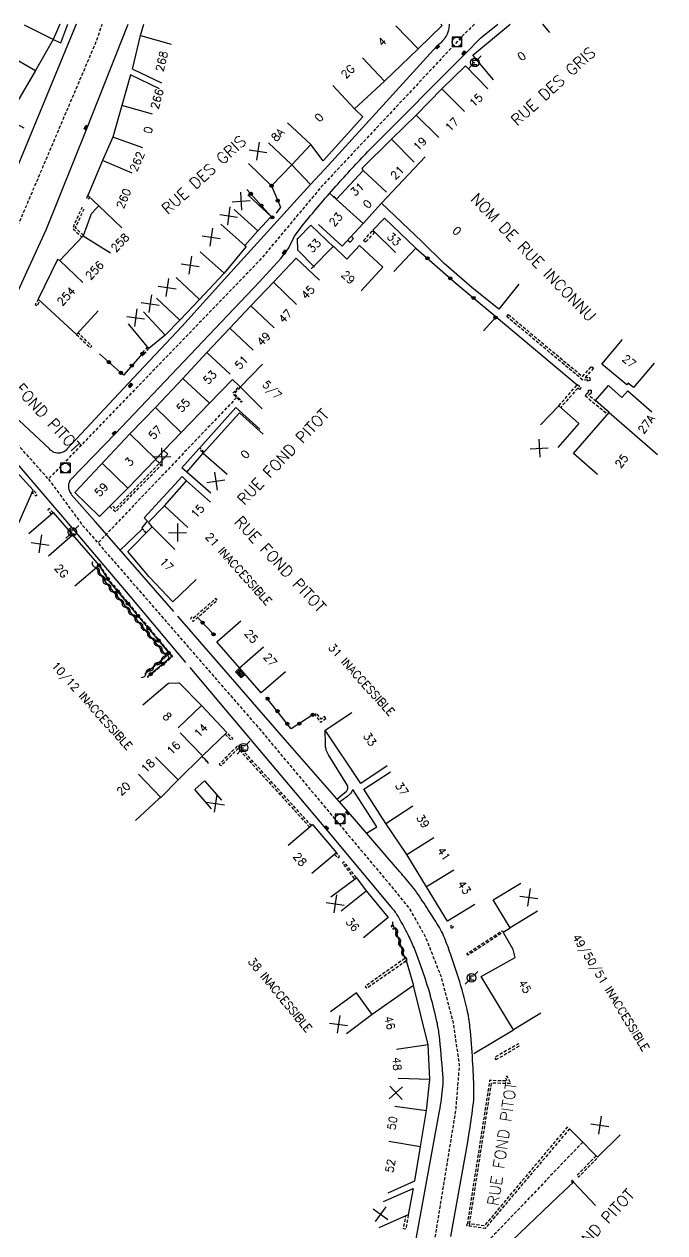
# Model space of a CAD drawing. Header units: millimetres. Extents: x 155999 to 157000, y 121000 to 122000.
# Drawn here: x 156445.3 to 156545.5, y 121811.2 to 122000 of the extents above; entities that cross this region are included whole.
import ezdxf
from ezdxf.enums import TextEntityAlignment as Align

# ---------------------------------------------------------------- set-up
doc = ezdxf.new("R2010")
doc.units = ezdxf.units.MM
doc.linetypes.add('DASHED', pattern=[0.75, 0.5, -0.25])
doc.layers.get('0').update_dxf_attribs({"linetype": 'CONTINUOUS'})
for name, color, linetype in [('W0001', 6, 'DASHED'), ('W0008', 7, 'CONTINUOUS'), ('W0017', 7, 'CONTINUOUS'), ('W0100', 7, 'CONTINUOUS'), ('W0105', 7, 'CONTINUOUS'), ('W0112', 1, 'DASHED'), ('W0310', 3, 'CONTINUOUS'), ('W0322', 7, 'CONTINUOUS'), ('W0400', 7, 'CONTINUOUS'), ('W0420', 7, 'CONTINUOUS'), ('W0471', 7, 'CONTINUOUS'), ('W0984', 7, 'CONTINUOUS'), ('W0989', 7, 'CONTINUOUS'), ('W0991', 7, 'CONTINUOUS'), ('W1102', 7, 'CONTINUOUS')]:
    doc.layers.add(name, color=color, linetype=linetype)
doc.styles.get("Standard").update_dxf_attribs({"font": 'romans.shx', "width": 0.85})

# ---------------------------------------------------------------- blocks, each defined once
blk = doc.blocks.new('t310o')
at = {"color": 0, "linetype": 'Continuous'}
for centre, start, end in [((-0.5, 0.38), 216.8699, 323.1304), ((0.5, -0.37), 36.8699, 143.1303)]:
    blk.add_arc(centre, 0.625, start, end, dxfattribs=at)
blk = doc.blocks.new('t322o')
at = {"color": 0, "linetype": 'Continuous'}
for radius in [0.25, 0.15]:
    blk.add_circle((0, 0), radius, dxfattribs=at)
blk = doc.blocks.new('t991o')
at = {"color": 0, "linetype": 'Continuous'}
for p, q in [((-1, 1), (1, -1)), ((-1, -1), (1, 1))]:
    blk.add_line(p, q, dxfattribs=at)
blk = doc.blocks.new('T400')
for p, q in [((-0.15, 0.3), (0.15, 0.3)), ((-0.15, -0.25), (-0.15, 0.3)), ((-0.15, 0.15), (0.15, 0.15)), ((-0.15, 0), (0.15, 0)), ((0.15, 0.3), (0.15, -0.25)), ((-0.15, -0.15), (0.15, -0.15)), ((-0.15, -0.25), (-0.15, -0.3)), ((-0.15, -0.3), (0.15, -0.3)), ((0.15, -0.3), (0.15, -0.25))]:
    blk.add_line(p, q)
blk = doc.blocks.new('T471')
for p, q in [((-0.333334, 0.333334), (-0.333334, -0.333334)), ((-0.333334, 0.333334), (0.333334, 0.333334)), ((-0.333334, 0), (0, 0)), ((0.500001, 0.500001), (1.000002, 1.000002)), ((-0.500001, -0.500001), (-1.000002, -1.000002)), ((-0.333334, -0.333334), (0.333334, -0.333334))]:
    blk.add_line(p, q)
blk.add_ellipse((0, 0), major_axis=(0.471405, 0.471405), ratio=1, start_param=5.4977871438, end_param=11.780972451)
blk = doc.blocks.new('T420')
for p, q in [((0.75, 0.75), (-0.75, 0.75)), ((-0.75, 0.75), (-0.75, -0.75)), ((0.75, 0.75), (0.75, -0.75)), ((0.75, -0.75), (-0.75, -0.75))]:
    blk.add_line(p, q)
blk.add_ellipse((0, 0), major_axis=(-0.53, 0.53), ratio=1, start_param=3.926991, end_param=10.210176)

msp = doc.modelspace()

# ---------------------------------------------------------------- linework, layer by layer
at = {"layer": 'W0001', "flags": 128}
for points in [[(156413.89, 121875.43), (156412.44, 121882.02), (156412.06, 121886.01), (156411.68, 121894.36), (156413.2, 121902.51), (156415.67, 121910.29), (156428.8, 121937.51), (156444.01, 121967.67), (156456.56, 121997.15), (156457.56, 122000)], [(156515.7, 122000), (156514.15, 121998.47), (156491.92, 121974.76), (156482.23, 121963.19), (156449.13, 121928.94), (156433.39, 121946.62)], [(156478.53, 121941.67), (156456.87, 121918.94)], [(156449.13, 121928.94), (156454.45, 121921.73), (156482.17, 121889.84), (156502.13, 121866), (156505.55, 121861.83), (156508.02, 121857.46), (156510.48, 121851.2), (156512.38, 121843.99), (156513.33, 121837.35), (156512.76, 121830.33), (156507.61, 121798.71), (156507.99, 121795.3), (156510.65, 121790.93), (156515.02, 121786.95), (156564.82, 121740.92), (156579.56, 121727.29)], [(156532.62, 121825.35), (156507.7, 121799.27)]]:
    msp.add_lwpolyline(points, dxfattribs=at)
at = {"layer": 'W0008', "flags": 128}
for points in [[(156453.48, 122000), (156446.51, 121983.07), (156440.62, 121968.96, -0.010472), (156440.44, 121968.6, -0.010472), (156440.24, 121968.25, -0.020795), (156439.79, 121967.58, -0.020795), (156439.29, 121966.94), (156436.08, 121962.93), (156432.99, 121959.55), (156430.55, 121957.58), (156427.53, 121955.42), (156426.76, 121955.6), (156425.66, 121955.89), (156419.86, 121960.06)], [(156511.78, 122000, -0.031553), (156511.63, 121999.06, -0.102144), (156511.1, 121997.85, -0.074906), (156509.84, 121996.57), (156492.9, 121977.99), (156490.07, 121974.93), (156477.1, 121960.66), (156469.96, 121952.79), (156461.62, 121943.85), (156452.03, 121933.58, -0.089653), (156451.54, 121933.19, -0.089653), (156450.93, 121933, -0.127963), (156450.05, 121933.11, -0.127963), (156449.32, 121933.64), (156440.57, 121941.76, -0.03315), (156440, 121942.72, -0.056095), (156439.78, 121943.33, -0.044499), (156439.56, 121944.69, -0.028212), (156439.55, 121946.85, -0.073494), (156439.83, 121948.29, -0.050965), (156440.73, 121950.2)], [(156440.68, 121950.2), (156446.09, 121962.01), (156448.76, 121967.88), (156455.18, 121983.82), (156461.47, 121999.73, 0.001539), (156461.59, 122000, 0.001539)], [(156452.79, 121926.55, -0.098052), (156452.42, 121927.15, -0.098052), (156452.31, 121927.86, -0.084266), (156452.43, 121928.46, -0.084266), (156452.75, 121928.99), (156459.55, 121935.99), (156482.08, 121959.71), (156485.52, 121963.42), (156486.7, 121965.06), (156487.6, 121966.88), (156488.81, 121968.48), (156489.46, 121969.32, -0.005046), (156492.06, 121972.41, -0.005046), (156494.74, 121975.45, -0.004513), (156497.17, 121978.11, -0.004513), (156499.66, 121980.74), (156514.24, 121995.38), (156516.71, 121997.88), (156519.38, 122000)], [(156423.1, 121917.9), (156431.18, 121933.79, -0.034417), (156431.76, 121934.75, -0.065043), (156432.16, 121935.19, -0.017296), (156433.13, 121935.95, -0.018648), (156434.07, 121936.59, -0.030189), (156434.46, 121936.8, -0.016728), (156435.19, 121937.11), (156438.53, 121937.86), (156444.9, 121930.6), (156453.16, 121920.9), (156461.84, 121910.64), (156470.57, 121900.29)], [(156512.03, 121810.61), (156514.62, 121825.09), (156514.92, 121827.09, 0.01704), (156515.54, 121831.41, 0.034112), (156515.62, 121833.59, 0.008411), (156515.42, 121838.1, 0.007223), (156515.01, 121843.34, 0.034389), (156514.57, 121846.06, 0.018522), (156513.23, 121850.99), (156511.95, 121854.78, 0.018561), (156510.89, 121857.59, 0.038095), (156510.22, 121858.9, 0.005605), (156508.7, 121861.32, 0.005056), (156506.95, 121863.98, 0.022311), (156505.99, 121865.27, 0.011867), (156504.03, 121867.57), (156502.06, 121869.86), (156496.01, 121876.88), (156486.2, 121888.15), (156469.37, 121907.49)], [(156471.21, 121899.49), (156492.45, 121874.35), (156502.36, 121862.41, -0.013007), (156503.32, 121861.28, -0.038198), (156503.6, 121860.87, -0.013578), (156505.34, 121857.67, -0.02226), (156506.26, 121855.64, -0.007864), (156507.13, 121853.37, -0.007696), (156507.95, 121851.01, -0.013963), (156508.81, 121848.14, -0.010243), (156509.8, 121844.17, -0.027783), (156510.14, 121842.17, -0.008985), (156510.72, 121835.92, -0.041368), (156510.71, 121834, -0.020608), (156510.2, 121830.18), (156504.52, 121799.09)]]:
    msp.add_lwpolyline(points, format="xyb", dxfattribs=at)
for points in [[(156468.72, 121908.24), (156460.51, 121917.65), (156456.44, 121922.31), (156452.76, 121926.49)], [(156479.88, 121898.41), (156479.24, 121897.86), (156478.36, 121898.84), (156479.01, 121899.4)], [(156479.74, 121898.56), (156479.26, 121898.14), (156478.65, 121898.82), (156479.15, 121899.25)], [(156479.61, 121898.71), (156479.28, 121898.42), (156478.93, 121898.8), (156479.28, 121899.1)], [(156479.48, 121898.86), (156479.29, 121898.7), (156479.22, 121898.79), (156479.41, 121898.95)]]:
    msp.add_lwpolyline(points, dxfattribs=at)
at = {"layer": 'W0017', "flags": 128}
for points in [[(156449.89, 121997.62), (156451.1, 121997.11), (156452.18, 122000)], [(156487.17, 121978), (156490.07, 121974.93)], [(156472.77, 121933.82), (156478.44, 121940.1), (156482.16, 121936.75)], [(156470.74, 121930), (156470, 121930.71), (156472.62, 121933.67)], [(156463.85, 121921.18), (156463.77, 121921.33), (156464.64, 121922.34), (156464.1, 121922.87), (156470.03, 121929.33), (156470.7, 121928.65)], [(156460.34, 121917.85), (156463.77, 121921.1)], [(156505.05, 121853.71), (156506.2, 121849.79)], [(156515.62, 121839.19), (156521.81, 121842.9)]]:
    msp.add_lwpolyline(points, dxfattribs=at)
for points in [[(156494.18, 121878.92), (156495.72, 121880.18, 0.065791), (156495.85, 121880.37, 0.065791), (156495.92, 121880.59, 0.071594), (156495.93, 121880.83, 0.071594), (156495.88, 121881.07), (156492.91, 121885.85, -0.041719), (156492.67, 121886.27, -0.041719), (156492.51, 121886.72, -0.038729), (156492.44, 121887.07, -0.027065), (156492.41, 121887.6), (156492.4, 121889.69)], [(156498.84, 121873.59), (156500.44, 121874.61), (156496.71, 121880.45, -0.035281), (156496.57, 121880.15, -0.035281), (156496.38, 121879.87, -0.044999), (156496.1, 121879.56, -0.044999), (156495.76, 121879.3), (156494.64, 121878.44)]]:
    msp.add_lwpolyline(points, format="xyb", dxfattribs=at)
at = {"layer": 'W0100'}
for p, q in [((156490.2, 121961.77), (156493.7, 121965.34)), ((156498.03, 121958.36), (156501.41, 121962.05)), ((156543.77, 121947.06), (156540.55, 121943.24))]:
    msp.add_line(p, q, dxfattribs=at)
at = {"layer": 'W0100', "flags": 128}
for points in [[(156450.9, 122000), (156449.89, 121997.62), (156447.11, 121992.78), (156444.34, 121988), (156442.72, 121985.22), (156445.29, 121983.78)], [(156462.27, 121992.97), (156463.5, 121998.25), (156464.07, 122000)], [(156510.45, 122000), (156510.65, 121999.78), (156506.89, 121996.15), (156501.66, 121991.08), (156496.97, 121986.76), (156498.24, 121985.5), (156492.05, 121978.65), (156490.14, 121981.19), (156487.17, 121978), (156484, 121974.74), (156480.41, 121978.23)], [(156518.66, 121991.32), (156515.46, 121995.16), (156521.27, 122000)], [(156466.88, 121990.76), (156462.39, 121992.92)], [(156493.67, 121973.05), (156493.73, 121973.11), (156494.16, 121972.68), (156498.31, 121977.15), (156498.14, 121977.48), (156502.77, 121982.01), (156506.6, 121985.81), (156510.6, 121989.89), (156514.31, 121993.5), (156517.8, 121989.92)], [(156480.27, 121973.34), (156483.94, 121969.94), (156481.86, 121967.7), (156479.83, 121965.42), (156480.05, 121965.25), (156476.58, 121961.11), (156472.74, 121957), (156469.65, 121953.74), (156467.38, 121951.4), (156464.85, 121949.31), (156461.66, 121953.16)], [(156490.69, 121962.04), (156488.09, 121964.68), (156488.04, 121966.54), (156488.16, 121966.56), (156490.12, 121968.62), (156493.75, 121965.18)], [(156491.48, 121960), (156487.84, 121963.43), (156484.29, 121959.67), (156480.77, 121956), (156477.48, 121952.5), (156473.89, 121948.72), (156470.15, 121944.67), (156465.91, 121940.18), (156461.85, 121935.99), (156462.32, 121935.54)], [(156482.53, 121939.91), (156478.97, 121943.43), (156477.9, 121944.49), (156474.33, 121940.79)], [(156461.85, 121935.99), (156453.25, 121926.81), (156457.1, 121923.08), (156461.52, 121927.51), (156465.85, 121932), (156465.9, 121932.05), (156467.19, 121933.4), (156469.89, 121936.22), (156474.33, 121940.79), (156473.82, 121941.28)], [(156474.53, 121926.73), (156470.74, 121930), (156473.33, 121933), (156479, 121939.28), (156482.71, 121935.93)], [(156444.52, 121922.09), (156446.73, 121927.22), (156444.15, 121930.04), (156438.64, 121936.43)], [(156467.19, 121933.4), (156467.81, 121932.81), (156466.47, 121931.4), (156465.85, 121932)], [(156472.2, 121913.24), (156468.6, 121909.77), (156464.86, 121913.66), (156461.55, 121917.63), (156465.37, 121921.48), (156464.76, 121922.21), (156467.26, 121924.76), (156470.7, 121928.65), (156474.44, 121925.34)], [(156446.1, 121920.41), (156449.86, 121923.71), (156452.9, 121920.23), (156457.04, 121915.45), (156453.26, 121912.18)], [(156486.16, 121898.8), (156482.38, 121895.52), (156478.98, 121899.45), (156475.45, 121903.48), (156479.21, 121906.77)], [(156469.53, 121897.12), (156469.58, 121897.08), (156473.04, 121893.54), (156477.02, 121889.33), (156473.19, 121885.67), (156469.4, 121881.96), (156466.68, 121879.21), (156466.41, 121878.96), (156462.73, 121875.57)], [(156463.9, 121893.68), (156467.71, 121896.9), (156467.9, 121897.06), (156469.58, 121897.08)], [(156502.09, 121884.14), (156497.93, 121881.37), (156492.4, 121889.69), (156496.57, 121892.45)], [(156474.63, 121877.41), (156471.99, 121880.42), (156473.55, 121881.79), (156476.18, 121878.77)], [(156515.75, 121862.46), (156511.47, 121859.87), (156508.22, 121865.24), (156505.13, 121870.27), (156501.88, 121875.15), (156498.42, 121880.51), (156502.61, 121883.22)], [(156486.59, 121871.73), (156490.41, 121874.95), (156494.13, 121870.53), (156490.3, 121867.31)], [(156493.25, 121863.69), (156497.26, 121866.66), (156498.81, 121864.58)], [(156494.87, 121861.5), (156498.81, 121864.58), (156502.23, 121860.46), (156498.38, 121857.26)], [(156526.09, 121845.49), (156521.81, 121842.9), (156516.78, 121851.22), (156522.05, 121854.19), (156521.77, 121855.45), (156520.18, 121858.13), (156521.28, 121858.84), (156518.64, 121863.22), (156522.93, 121865.79)], [(156502.23, 121817.44), (156506.41, 121819.31), (156507.27, 121824.66), (156508.23, 121830.27), (156508.76, 121835.14), (156508.46, 121840.55), (156506.2, 121849.79), (156499.73, 121845.26), (156499.14, 121846.07), (156497.27, 121848.65), (156493.23, 121845.71)], [(156538.49, 121826.51), (156534.92, 121823.01), (156531.95, 121826.03), (156530.56, 121827.44)], [(156501.51, 121816.09), (156506.11, 121818.11), (156505.36, 121813.97), (156500.76, 121811.94)]]:
    msp.add_lwpolyline(points, dxfattribs=at)
for points in [[(156466.47, 121989.92), (156461.98, 121992.08), (156460.62, 121987.3), (156459.2, 121982.36), (156457.61, 121978.69), (156455.29, 121973.26), (156457.02, 121971.63), (156456.31, 121970.88, 0.011241), (156455.97, 121970.51, 0.034957), (156455.87, 121970.38, 0.017871), (156455.78, 121970.24, 0.017871), (156455.7, 121970.08), (156454.57, 121966.93), (156450.9, 121963.09), (156450.56, 121963.24), (156447.56, 121957.06), (156453.51, 121951.54), (156456.91, 121955.2)], [(156518.51, 121799.21), (156514.24, 121795.29), (156511.65, 121799.53, -0.088848), (156511.54, 121799.78, -0.088848), (156511.52, 121800.05, -0.12196), (156511.64, 121800.4, -0.12196), (156511.92, 121800.65), (156518.03, 121806.53), (156528.84, 121816.89), (156531.18, 121819.1), (156534.62, 121815.47)]]:
    msp.add_lwpolyline(points, format="xyb", dxfattribs=at)
at = {"layer": 'W0100'}
for points in [[(156522.63, 121959.36), (156519.49, 121955.46), (156515.28, 121958.86), (156510.97, 121962.62), (156507.47, 121966.07), (156501.16, 121972.02), (156498.3, 121968.85), (156495.04, 121965.31), (156491.36, 121968.7)], [(156503.13, 121961.36), (156506.57, 121964.99), (156501.64, 121969.67), (156499.81, 121967.82), (156503.37, 121964.31)], [(156493.7, 121965.34), (156495.78, 121963.31), (156497.73, 121965.43), (156501.41, 121962.05)], [(156540.55, 121943.24), (156539.72, 121943.94), (156539.51, 121943.67), (156535.63, 121946.9), (156538.83, 121950.74)], [(156534.93, 121929.65), (156531.16, 121932.94), (156536.77, 121939.35), (156534.64, 121941.22), (156536.63, 121943.54), (156538.76, 121941.68), (156539.67, 121942.72), (156543.44, 121939.44)], [(156526.04, 121937.41), (156528.89, 121940.39), (156532.04, 121937.61), (156528.73, 121933.86)]]:
    msp.add_lwpolyline(points, dxfattribs=at)
at = {"layer": 'W0105'}
for p, q in [((156496.82, 121966.53), (156496.27, 121965.95)), ((156496.46, 121966.86), (156496.82, 121966.53)), ((156495.92, 121966.27), (156496.27, 121965.95)), ((156519.09, 121954.28), (156531.73, 121943.64))]:
    msp.add_line(p, q, dxfattribs=at)
at = {"layer": 'W0112'}
for p, q in [((156498.39, 121966.19), (156499.8, 121967.76)), ((156499.8, 121967.76), (156500.09, 121967.49)), ((156532.63, 121944.4), (156520.74, 121954.33)), ((156534.31, 121946.27), (156533, 121944.81)), ((156533.36, 121944.42), (156532.63, 121944.4)), ((156533, 121944.81), (156533.69, 121944.83)), ((156533.39, 121944.24), (156533.36, 121944.42)), ((156528.89, 121940.39), (156531.8, 121943.7)), ((156531.84, 121943.14), (156529.19, 121940.13)), ((156531.8, 121943.7), (156532.37, 121943.22)), ((156533.25, 121942.28), (156533, 121941.97)), ((156533, 121941.97), (156536.51, 121939.06)), ((156533.25, 121942.28), (156533.55, 121942.53)), ((156533.55, 121942.53), (156533.54, 121942.82)), ((156533.95, 121942.35), (156533.57, 121942.02)), ((156536.48, 121939.61), (156533.57, 121942.02))]:
    msp.add_line(p, q, dxfattribs=at)
at = {"layer": 'W0112', "flags": 128}
for points in [[(156510.53, 122000), (156510.48, 121999.96)], [(156455.29, 121973.26), (156455.11, 121972.87), (156455.43, 121972.72), (156455.61, 121973.1)], [(156454.6, 121967.01), (156453.34, 121968.2), (156454.7, 121971.18), (156454.38, 121971.33), (156452.92, 121968.12), (156454.38, 121966.73)], [(156447.56, 121957.06), (156447.08, 121956.2), (156447.39, 121956.03), (156447.83, 121956.82)], [(156453.51, 121951.54), (156455.68, 121949.44), (156455.92, 121949.7), (156453.75, 121951.8)], [(156464.62, 121949.59), (156463.58, 121948.45), (156463.85, 121948.21), (156464.85, 121949.31)], [(156479.11, 121943.3), (156478.18, 121942.29), (156479.39, 121941.06), (156479.26, 121940.93), (156477.92, 121942.29), (156478.97, 121943.43)], [(156458.69, 121924.68), (156459.64, 121923.83), (156466.75, 121931.13), (156466.47, 121931.4), (156466.22, 121931.15), (156459.63, 121924.32), (156458.94, 121924.93)], [(156446.48, 121926.97), (156447.13, 121926.31), (156447.38, 121926.56), (156446.73, 121927.22)], [(156464.39, 121920.49), (156463.77, 121921.1), (156463.85, 121921.18), (156464.46, 121920.57)], [(156457.13, 121915.51), (156458.74, 121913.01), (156468.55, 121901.2), (156464.62, 121897.93)], [(156476.77, 121889.09), (156477.69, 121888.14), (156477.95, 121888.39), (156477.02, 121889.33)], [(156493.86, 121870.3), (156494.36, 121869.75), (156494.62, 121869.99), (156494.13, 121870.53)], [(156497.26, 121866.66), (156495.35, 121869.13), (156495.07, 121868.91), (156496.98, 121866.45)], [(156530.26, 121827.75), (156517.22, 121812.25), (156514.95, 121812.6), (156514.89, 121812.22), (156514.54, 121812.27), (156514.6, 121812.66), (156514.95, 121812.6), (156518.38, 121834.61), (156521.39, 121834.54), (156520.81, 121835.64), (156520.5, 121835.48), (156520.8, 121834.91), (156518.08, 121834.97), (156514.6, 121812.66)], [(156530.56, 121827.44), (156517.36, 121811.87), (156514.89, 121812.22)], [(156534.73, 121823.21), (156531.71, 121820.14), (156531.96, 121819.89), (156534.98, 121822.96)], [(156505.36, 121813.97), (156504.97, 121811.73), (156504.62, 121811.79), (156504.98, 121813.8)]]:
    msp.add_lwpolyline(points, dxfattribs=at)
at = {"layer": 'W0112'}
for points in [[(156500.09, 121967.49), (156498.69, 121965.92), (156498.39, 121966.19)], [(156520.74, 121954.33), (156521, 121954.63), (156532.59, 121944.96)], [(156532.59, 121944.96), (156534.01, 121946.54), (156534.31, 121946.27)], [(156533.69, 121944.83), (156533.79, 121944.32), (156533.39, 121944.24)], [(156532.37, 121943.22), (156532.12, 121942.91), (156531.84, 121943.14)], [(156533.54, 121942.82), (156533.94, 121942.83), (156533.95, 121942.35)]]:
    msp.add_lwpolyline(points, dxfattribs=at)
at = {"layer": 'W0112', "flags": 128}
for points in [[(156472.62, 121933.67), (156472.77, 121933.82), (156473.48, 121933.16), (156473.33, 121933)], [(156449.3, 121924.36), (156449.03, 121924.12), (156449.59, 121923.47), (156449.86, 121923.71)], [(156475.51, 121910), (156475.27, 121910.26), (156471.78, 121907.2), (156471.62, 121907.39), (156471.35, 121907.15), (156471.75, 121906.7)], [(156492.47, 121891.54), (156492.25, 121891.83), (156491.74, 121891.44), (156491.07, 121892.32), (156490.79, 121892.1), (156491.67, 121890.94)], [(156475.83, 121884.4), (156476.07, 121884.15), (156478.78, 121886.82), (156489.96, 121874.56), (156490.22, 121874.8), (156478.79, 121887.33)], [(156473.19, 121885.67), (156473.12, 121885.61), (156474.07, 121884.55), (156474.14, 121884.61)], [(156502.96, 121859.27), (156502.68, 121859.06), (156503.01, 121858.62), (156503.29, 121858.83)], [(156512.11, 121858.76), (156512.41, 121858.94), (156512.24, 121859.22), (156511.94, 121859.03)], [(156514.7, 121854.53), (156514.53, 121854.79), (156520.02, 121858.38), (156520.18, 121858.13)], [(156504.83, 121854.03), (156504.54, 121853.83), (156498.63, 121849.68), (156498.83, 121849.39), (156505.05, 121853.71)], [(156519.05, 121838.23), (156519.36, 121838.4), (156522.75, 121840.39), (156522.58, 121840.69), (156518.86, 121838.58)], [(156531.18, 121819.1), (156531.04, 121818.97), (156530.77, 121819.26), (156530.91, 121819.39)]]:
    msp.add_lwpolyline(points, close=True, dxfattribs=at)
at = {"layer": 'W0310', "flags": 128}
for points in [[(156456.56, 121915.14), (156458.19, 121912.61), (156467.6, 121901.28), (156464.19, 121898.46)], [(156503.29, 121858.83), (156504.83, 121854.03)]]:
    msp.add_lwpolyline(points, dxfattribs=at)
at = {"layer": 'W0322', "flags": 128}
for points in [[(156484.12, 121969.82), (156483.94, 121969.94), (156480.16, 121974.17)], [(156484, 121974.74), (156485.39, 121971.41), (156484.74, 121970.48)], [(156463.83, 121948.53), (156460.86, 121945.19), (156457.12, 121948.5)], [(156457.04, 121915.45), (156458.65, 121912.95), (156468.4, 121901.21), (156464.56, 121898.01)], [(156474.94, 121904.68), (156472.45, 121907.33)], [(156490.43, 121892.1), (156487.09, 121889.9), (156483.18, 121894.88)]]:
    msp.add_lwpolyline(points, dxfattribs=at)
at = {"layer": 'W0322'}
msp.add_lwpolyline([(156506.57, 121964.99), (156512.85, 121959.49), (156519.09, 121954.28), (156517.1, 121952.1)], dxfattribs=at)
at = {"layer": 'W1102'}
for p, q in [((156449.89, 121997.62), (156445.42, 121999.84)), ((156506.89, 121996.15), (156503.41, 121999.74)), ((156527.5, 121998.68), (156526.4, 122000)), ((156463.5, 121998.25), (156468.31, 121996.9)), ((156442.78, 121995.28), (156447.11, 121992.78)), ((156501.66, 121991.08), (156498.23, 121994.72)), ((156496.97, 121986.76), (156493.58, 121990.44)), ((156514.13, 121986.35), (156510.6, 121989.89)), ((156465.42, 121985.93), (156460.62, 121987.3)), ((156510.14, 121982.28), (156506.6, 121985.81)), ((156486.48, 121984.59), (156490.14, 121981.19)), ((156463.91, 121980.68), (156459.2, 121982.36)), ((156506.28, 121978.45), (156502.77, 121982.01)), ((156483.55, 121981.45), (156487.17, 121978)), ((156462.2, 121976.72), (156457.61, 121978.69)), ((156501.16, 121972.02), (156508.02, 121979.29)), ((156498.31, 121977.15), (156501.97, 121973.75)), ((156498.3, 121968.85), (156493.08, 121973.58)), ((156457.02, 121971.63), (156460.63, 121968.17)), ((156481.86, 121967.7), (156478.16, 121971.06)), ((156479.83, 121965.42), (156476.1, 121968.74)), ((156454.57, 121966.93), (156458.82, 121964.3)), ((156454.52, 121959.64), (156450.9, 121963.09)), ((156476.58, 121961.11), (156472.84, 121964.42)), ((156472.74, 121957), (156469.1, 121960.43)), ((156484.29, 121959.67), (156487.91, 121956.22)), ((156466.04, 121957.2), (156469.65, 121953.74)), ((156463.98, 121955.08), (156467.38, 121951.4)), ((156480.77, 121956), (156484.4, 121952.56)), ((156481.11, 121949.06), (156477.48, 121952.5)), ((156477.53, 121945.31), (156473.89, 121948.72)), ((156479.11, 121943.3), (156482.59, 121946.89)), ((156470.15, 121944.67), (156474.33, 121940.79)), ((156465.85, 121940.12), (156469.89, 121936.22)), ((156536.77, 121939.35), (156544.3, 121932.77)), ((156461.85, 121935.99), (156465.9, 121932.05)), ((156473.33, 121933), (156477.08, 121929.69)), ((156457.55, 121931.4), (156461.52, 121927.51)), ((156470.92, 121921.36), (156467.26, 121924.76)), ((156465.37, 121921.48), (156468.91, 121917.95)), ((156449.13, 121916.95), (156452.9, 121920.23)), ((156478.98, 121899.45), (156482.75, 121902.73)), ((156469.43, 121890.07), (156473.04, 121893.54)), ((156473.19, 121885.67), (156469.72, 121889.27)), ((156469.4, 121881.96), (156465.87, 121885.51)), ((156463.2, 121882.81), (156466.68, 121879.21)), ((156501.88, 121875.15), (156506.06, 121877.89)), ((156505.13, 121870.27), (156509.34, 121872.96)), ((156512.48, 121867.84), (156508.22, 121865.24)), ((156525.56, 121861.41), (156521.28, 121858.84)), ((156499.73, 121845.26), (156495.72, 121842.28)), ((156508.46, 121840.55), (156503.51, 121839.82)), ((156508.76, 121835.14), (156503.76, 121835.27)), ((156503.27, 121830.96), (156508.23, 121830.27)), ((156502.34, 121825.48), (156507.27, 121824.66))]:
    msp.add_line(p, q, dxfattribs=at)

# ---------------------------------------------------------------- block references
at = {"layer": 'W0310'}
for p, rotation in [((156456.56, 121915.14), 302.7647289937553), ((156457.41, 121913.83), 302.7647289937553), ((156458.27, 121912.52), 309.7095581225711), ((156459.27, 121911.31), 309.7095581225711), ((156460.27, 121910.11), 309.7095581225711), ((156461.27, 121908.9), 309.7095581225711), ((156462.27, 121907.7), 309.7095581225711), ((156463.27, 121906.5), 309.7095581225711), ((156464.27, 121905.29), 309.7095581225711), ((156465.27, 121904.09), 309.7095581225711), ((156466.27, 121902.88), 309.7095581225711), ((156467.27, 121901.68), 309.7095581225711), ((156465.58, 121899.61), 219.7095581225921), ((156466.79, 121900.61), 219.7095581225921), ((156464.38, 121898.61), 219.7095581225921), ((156503.29, 121858.83), 287.797319774399), ((156503.77, 121857.34), 287.797319774399), ((156504.25, 121855.85), 287.797319774399), ((156504.73, 121854.36), 287.797319774399)]:
    msp.add_blockref('t310o', p, dxfattribs=dict(at, rotation=rotation))
at = {"layer": 'W0322'}
for p, rotation in [((156484, 121974.74), 292.7499298008639), ((156480.75, 121973.51), 131.7689086150802), ((156484.96, 121972.43), 292.7499298008639), ((156482.41, 121971.65), 131.7689086150802), ((156484.12, 121969.82), 146.7549956636381), ((156508.36, 121963.42), 318.7753473321176), ((156511.93, 121960.29), 318.7753473321176), ((156515.56, 121957.23), 320.2043355374995), ((156518.99, 121954.17), 227.6325366809016), ((156458.59, 121947.2), 138.4569807311039), ((156463.83, 121948.53), 228.4569807314849), ((156460.46, 121945.54), 138.4569807311039), ((156462.17, 121946.66), 228.4569807314849), ((156457.04, 121915.45), 302.7647289936231), ((156458.39, 121913.35), 302.7647289936231), ((156459.95, 121911.39), 309.7095581225799), ((156461.54, 121909.47), 309.7095581225799), ((156463.14, 121907.55), 309.7095581225799), ((156464.74, 121905.62), 309.7095581225799), ((156473.23, 121906.5), 133.147969783411), ((156474.94, 121904.68), 133.147969783411), ((156466.33, 121903.7), 309.7095581225799), ((156467.05, 121900.08), 219.709558122525), ((156467.93, 121901.78), 309.7095581225799), ((156465.13, 121898.49), 219.709558122525), ((156483.39, 121894.62), 128.1470745237436), ((156484.93, 121892.66), 128.1470745237436), ((156486.47, 121890.69), 128.1470745237436), ((156488.34, 121890.73), 213.4069381013181), ((156490.43, 121892.1), 213.4069381013181)]:
    msp.add_blockref('t322o', p, dxfattribs=dict(at, rotation=rotation))
at = {"layer": 'W0400'}
for p, rotation in [((156509.94, 121996.44), 133.386269920257), ((156514.07, 121995.51), 318.2803750871508), ((156454.99, 121983.83), 152.287328646974), ((156486.01, 121964.36), 147.8452318513229), ((156461.98, 121943.57), 319.0979136783401), ((156459.44, 121936.13), 309.8817133748885), ((156495.87, 121876.77), 226.6119346352937), ((156492.6, 121874.46), 42.31594868590943)]:
    msp.add_blockref('T400', p, dxfattribs=dict(at, rotation=rotation))
at = {"layer": 'W0420'}
for p in [(156512.95, 121997.22), (156451.77, 121930.67), (156494.68, 121875.84)]:
    msp.add_blockref('T420', p, dxfattribs=at)
at = {"layer": 'W0471'}
for p in [(156515.76, 121994.03), (156452.87, 121920.69), (156479.61, 121886.97), (156515.24, 121851.01)]:
    msp.add_blockref('T471', p, dxfattribs=at)
at = {"layer": 'W0991'}
for p, rotation in [((156481.88, 121980.15), 306.65916), ((156479.24, 121972.35), 318.6047216283448), ((156477.3, 121970.05), 306.65916), ((156474.56, 121966.71), 306.65916), ((156471.28, 121962.34), 306.65916), ((156467.69, 121958.88), 306.65916), ((156465.02, 121956.33), 306.65916), ((156462.77, 121954.15), 306.65916), ((156525.83, 121933.75), 318.5539715288007), ((156475.28, 121928.61), 323.6009116471803), ((156469.3, 121920.57), 315.4636105193727), ((156447.85, 121918.83), 306.65916), ((156475.26, 121878.27), 306.65916), ((156524.19, 121863.59), 306.65916), ((156493.94, 121862.57), 306.65916), ((156494.48, 121843.75), 306.65916), ((156503.44, 121833.06), 357.1617070545709), ((156535.3, 121828.01), 306.65916), ((156501.02, 121814.07), 278.9891018882634)]:
    msp.add_blockref('t991o', p, dxfattribs=dict(at, rotation=rotation))
at = {"layer": 'W0991', "extrusion": (0, 0, -1), "rotation": 313.5941074761764}
msp.add_blockref('t991o', (-156466.84, 121932.38), dxfattribs=at)

# ---------------------------------------------------------------- texts
at = {"layer": 'W0984'}
for s, rotation, p in [('21 INACCESSIBLE', 311.9873, (156478.86, 121914.9)), ('31 INACCESSIBLE', 311.9873, (156498.06, 121897.6)), ('10/12 INACCESSIBLE', 311.9873, (156455.89, 121893.45)), ('49/50/51 INACCESSIBLE', 301.6528, (156536.95, 121848.67)), ('38 INACCESSIBLE', 309.6142, (156485.34, 121848.36))]:
    msp.add_text(s, height=1.25, rotation=rotation, dxfattribs=at).set_placement(p, align=Align.MIDDLE)
at = {"layer": 'W0989'}
for s, rotation, p in [('RUE DES GRIS', 42.393, (156527.99, 121990.31)), ('RUE DES GRIS', 42.393, (156473.42, 121976.47)), ('NOM DE RUE INCONNU', 314.1063, (156524.91, 121963.58)), ('RUE FOND PITOT', 313.0554, (156447.09, 121940.61)), ('RUE FOND PITOT', 46.5734, (156485.8, 121932.4)), ('RUE FOND PITOT', 313.0554, (156485.36, 121915.62)), ('RUE FOND PITOT', 81.5046, (156520.02, 121825.09)), ('RUE FOND PITOT', 46.7807, (156533.55, 121810.51))]:
    msp.add_text(s, height=1.75, rotation=rotation, dxfattribs=at).set_placement(p, align=Align.MIDDLE)
at = {"layer": 'W0991'}
for s, rotation, p in [('4', 44.0183, (156501.27, 121997.26)), ('268', 76.9188, (156466.84, 121994.21)), ('0', 39.8059, (156523.08, 121995)), ('2G', 44.0183, (156495.93, 121992.6)), ('266', 74.0347, (156466.11, 121988.32)), ('15', 44.2464, (156515.95, 121988.12)), ('0', 47.9189, (156491.43, 121985.42)), ('17', 45.5428, (156512.17, 121984.35)), ('0', 74.023, (156464.72, 121983.46)), ('8A', 47.0204, (156484.97, 121982.71)), ('19', 44.752, (156507.19, 121981.3)), ('262', 66.5525, (156462.99, 121978.54)), ('21', 44.752, (156503.65, 121976.8)), ('260', 66.9007, (156460.89, 121972.76)), ('31', 41.5209, (156497.4, 121974.21)), ('0', 47.8061, (156498.97, 121971.91)), ('23', 47.3718, (156494.04, 121969.5)), ('258', 46.2863, (156460.33, 121965.88)), ('33', 44.8714, (156490.67, 121965.4)), ('33', 316.6984, (156503.13, 121966.42)), ('0', 316.6797, (156512.96, 121967.71)), ('256', 46.2863, (156456.35, 121961.55)), ('29', 316.4763, (156495.99, 121960.45)), ('45', 46.5925, (156489.7, 121958.12)), ('254', 46.2863, (156451.92, 121957.49)), ('47', 46.2106, (156486.14, 121954.38)), ('49', 46.8253, (156482.77, 121950.83)), ('51', 46.3875, (156479.3, 121947.16)), ('27', 320.2495, (156539.87, 121947.34)), ('53', 47.3315, (156474.37, 121944.84)), ('5/7', 315.3011, (156484.02, 121942.81)), ('55', 46.6188, (156470.21, 121940.48)), ('27A', 53.173, (156542.57, 121937.51)), ('57', 46.6188, (156465.84, 121936.22)), ('0', 47.9195, (156479.88, 121932.79)), ('25', 52.2401, (156538.71, 121931.76)), ('3', 46.6188, (156461.78, 121931.65)), ('59', 46.7027, (156457.41, 121927.29)), ('15', 46.6188, (156472.45, 121923.92)), ('2G', 310.9393, (156451.19, 121914.57)), ('17', 313.9171, (156467.61, 121915.59)), ('25', 311.1744, (156480.85, 121904.36)), ('27', 311.1744, (156483.8, 121900.7)), ('8', 314.3468, (156467.71, 121891.84)), ('14', 45.3107, (156472.95, 121889.67)), ('33', 303.6005, (156499.37, 121888.29)), ('16', 45.3107, (156468.68, 121886.93)), ('18', 45.3107, (156464.68, 121884.14)), ('20', 42.7082, (156460.87, 121880.57)), ('37', 303.6005, (156504.35, 121880.54)), ('39', 303.6005, (156507.67, 121875.48)), ('28', 310.0574, (156488.44, 121869.52)), ('41', 303.6005, (156510.93, 121870.37)), ('43', 303.6005, (156514.12, 121865.15)), ('36', 309.6654, (156496.67, 121859.33)), ('45', 301.1875, (156523.58, 121849.66)), ('46', 283.76, (156502.47, 121843.98)), ('48', 273.1886, (156503.62, 121837.57)), ('50', 80.3561, (156502.87, 121828.32)), ('52', 80.3561, (156502.55, 121821.65))]:
    msp.add_text(s, height=1.25, rotation=rotation, dxfattribs=at).set_placement(p, align=Align.MIDDLE)

doc.saveas('drawing.dxf')
